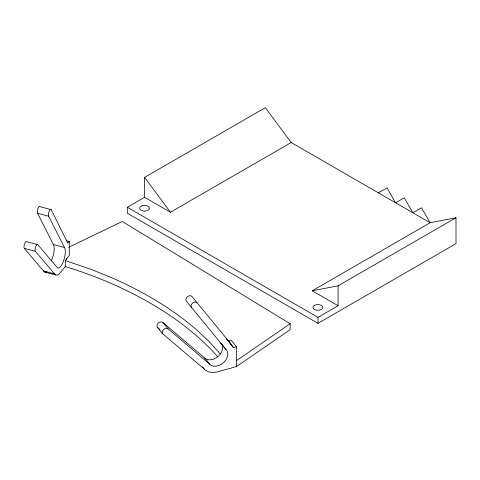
<?xml version="1.0" encoding="UTF-8"?>
<svg xmlns="http://www.w3.org/2000/svg" width="480" height="480" viewBox="0 0 480 480"><rect width="100%" height="100%" fill="white"/><g stroke="black" fill="none" stroke-linecap="round" stroke-linejoin="round"><path stroke-width="0.72" d="M37.164 244.524L26.766 241.776A3.66 1.242 -75.2 0 0 24.642 243.714A3.66 1.242 -75.2 0 0 24.27 248.352L43.404 270.882L54.498 273.81A18.3 6.216 -75.2 0 0 61.398 271.422L65.268 266.538L65.268 260.562L69.276 255.504L69.276 241.56L66.582 240.726M378.366 192.846L386.994 187.866L395.616 202.806L404.244 197.826L412.872 212.766L421.494 207.786L430.122 222.726L291.21 142.524L170.448 212.244L144.57 197.304L127.314 207.264L127.314 213.24L317.982 323.328L456 243.642L456 217.746L430.122 222.726L312.222 290.796L338.1 305.736L317.982 317.352L317.982 323.328M236.43 346.71L233.412 347.538L231.402 344.556L191.856 296.358A3.66 2.7 -39.4 0 0 187.254 296.892A3.66 2.7 -39.4 0 0 186.444 301.272L225.99 349.47A10.98 8.1 -39.4 0 1 223.554 362.622A10.98 8.1 -39.4 0 1 209.742 364.206L204.504 357.846L162.972 322.56A3.66 2.7 -39.4 0 0 158.37 323.088A3.66 2.7 -39.4 0 0 157.554 327.474L162.786 333.834L204.324 369.12A18.3 13.494 -39.4 0 0 219.306 371.328L236.43 366.63L236.43 346.71L231.258 340.332L228.18 341.172M68.574 247.326L122.28 221.496L290.154 323.712L290.154 329.688L236.43 366.63M66.57 259.62L66.792 258.636M69.276 241.56L67.896 243.3L51.162 209.634L40.074 206.706A3.66 1.242 -75.2 0 0 37.95 208.65A3.66 1.242 -75.2 0 0 37.578 213.282L53.382 244.578A10.98 3.732 -75.2 0 1 51.204 260.898M236.43 360.654L290.154 323.712M144.57 197.304L144.57 177.384L265.332 107.664L291.21 142.524M312.222 290.796L338.1 285.816L456 217.746M37.578 213.282L48.672 216.21L64.476 247.512A10.98 3.732 -75.2 0 1 63.354 261.414A10.98 3.732 -75.2 0 1 56.994 267.24L37.86 244.704A3.66 1.242 -75.2 0 0 35.736 246.648A3.66 1.242 -75.2 0 0 35.364 251.28L54.498 273.81M53.382 244.578L64.476 247.512M24.27 248.352L35.364 251.28M44.748 272.064L55.842 274.992M65.268 260.562L91.656 269.574L109.236 276.666A368.622 212.826 0 0 1 197.19 330.39L208.47 340.926L220.404 353.97M65.268 266.538L73.392 269.058A368.622 212.826 0 0 1 217.692 356.694M127.314 207.264L317.982 317.352M162.972 322.56L168.204 328.926L209.742 364.206M157.554 327.474L159.834 329.406M231.402 344.556L226.17 338.196L228.162 341.106M229.608 342.912L233.412 347.538M225.99 349.47L220.752 343.104A10.98 8.1 -39.4 0 1 218.322 356.262A10.98 8.1 -39.4 0 1 204.504 357.846M202.422 366.804L204.324 369.12M144.57 177.384L170.448 212.244M338.1 285.816L338.1 305.736M46.422 272.046A18.3 6.216 -75.2 0 1 43.404 270.882M48.672 216.21A3.66 1.242 -75.2 0 1 49.044 211.578A3.66 1.242 -75.2 0 1 51.162 209.634M191.676 307.638A3.66 2.7 -39.4 0 1 192.486 303.252A3.66 2.7 -39.4 0 1 197.088 302.724M162.786 333.834A3.66 2.7 -39.4 0 1 163.602 329.454A3.66 2.7 -39.4 0 1 168.204 328.926M141.996 205.854L141.006 206.316A4.878 2.82 0 0 0 140.79 210.03A4.878 2.82 0 0 0 147.138 210.642L148.122 210.174A4.878 2.82 0 0 0 148.344 206.46A4.878 2.82 0 0 0 141.996 205.854M314.418 305.418L314.316 305.466A4.878 2.82 0 0 0 314.094 309.18A4.878 2.82 0 0 0 320.442 309.792L321.432 309.324A4.878 2.82 0 0 0 321.648 305.61A4.878 2.82 0 0 0 315.3 305.004L314.418 305.418"/></g></svg>
